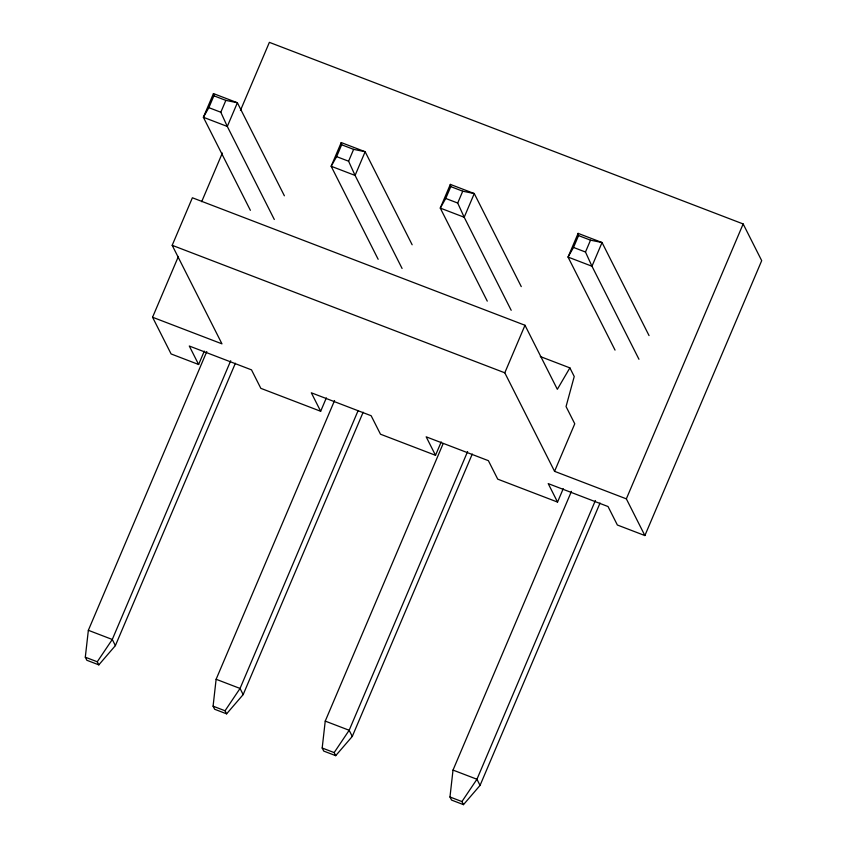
<?xml version="1.0" encoding="UTF-8"?>
<svg xmlns="http://www.w3.org/2000/svg" width="847" height="847" viewBox="0 0 847 847"><rect width="100%" height="100%" fill="white"/><g stroke="black" fill="none" stroke-linecap="round" stroke-linejoin="round"><path stroke-width="1.27" d="M235.381 363.247L115.383 645.626L98.824 664.863L86.86 660.279L85.303 657.198L88.353 630.295L206.784 351.569M363.151 412.224L243.163 694.604L226.604 713.841L214.64 709.257L213.084 706.176L216.123 679.273L334.565 400.546M472.266 454.045L352.278 736.435L335.708 755.672L323.745 751.088L322.188 748.007L325.237 721.104L443.161 443.584M600.047 503.033L480.048 785.413L463.489 804.65L451.525 800.066L449.969 796.985L453.018 770.082L571.45 491.355M284.38 195.795L237.382 102.752L213.455 93.583L203.375 117.278L250.373 210.321M274.301 219.489L227.303 126.457L203.375 117.278L208.849 107.654L213.889 95.806L213.455 93.583M220.813 112.238L225.853 100.391L237.382 102.752L227.303 126.457L220.813 112.238L208.849 107.654M178.41 256.429L152.566 317.244L221.956 343.84L172.185 245.312L192.385 197.775L524.992 325.269L557.337 389.313L569.883 367.884L540.312 356.555M201.671 201.692L222.348 153.042M240.432 110.47L269.378 42.35L743.158 223.957L761.697 260.664L644.885 535.558L617.368 525.013L608.04 506.538L548.21 483.605L557.548 502.08L563.234 488.698M152.566 317.244L171.105 353.951L198.621 364.496L204.307 351.113M230.712 360.737L112.28 639.474L97.267 661.782L98.824 664.863M412.15 244.772L365.152 151.729L341.225 142.561L331.156 166.256L378.154 259.298M402.081 268.467L355.084 175.435L331.156 166.256L336.63 156.631L341.659 144.784L341.225 142.561M348.593 161.216L353.623 149.368L365.152 151.729L355.084 175.435L348.593 161.216L336.63 156.631M198.621 364.496L189.294 346.021L251.506 369.864L260.834 388.339L320.664 411.271L326.349 397.889M521.265 286.604L474.267 193.561L450.339 184.392L440.271 208.087L487.269 301.13M511.196 310.298L464.198 217.256L440.271 208.087L445.744 198.463L450.773 186.615L450.339 184.392M357.974 410.933L240.05 688.452L225.048 710.771L226.604 713.841M457.708 203.047L462.737 191.2L474.267 193.561L464.198 217.256L457.708 203.047L445.744 198.463M320.664 411.271L311.325 392.796L371.145 415.729L380.483 434.204L435.517 455.305L441.202 441.922M467.608 451.546L349.165 730.273L334.163 752.591L335.708 755.672M644.885 535.558L626.346 498.851L554.563 471.334L504.791 372.807L524.992 325.269M649.046 335.581L602.048 242.538L578.12 233.37L568.041 257.065L615.038 350.107M638.966 359.276L591.968 266.233L568.041 257.065L573.514 247.44L578.554 235.593L578.12 233.37M585.478 252.025L590.518 240.177L602.048 242.538L591.968 266.233L585.478 252.025L573.514 247.44M554.563 471.334L574.764 423.796L566.05 406.56L574.234 376.513L569.883 367.884M595.377 500.524L476.946 779.251L461.933 801.569L463.489 804.65M626.346 498.851L743.158 223.957M213.889 95.806L225.853 100.391M341.659 144.784L353.623 149.368M450.773 186.615L462.737 191.2M578.554 235.593L590.518 240.177M172.185 245.312L504.791 372.807M557.548 502.08L497.729 479.148L488.391 460.673L426.179 436.83L435.517 455.305M88.353 630.295L112.28 639.474L115.383 645.626M216.123 679.273L240.05 688.452L243.163 694.604M325.237 721.104L349.165 730.273L352.278 736.435M453.018 770.082L476.946 779.251L480.048 785.413M85.303 657.198L97.267 661.782M213.084 706.176L225.048 710.771M322.188 748.007L334.163 752.591M449.969 796.985L461.933 801.569"/></g></svg>
